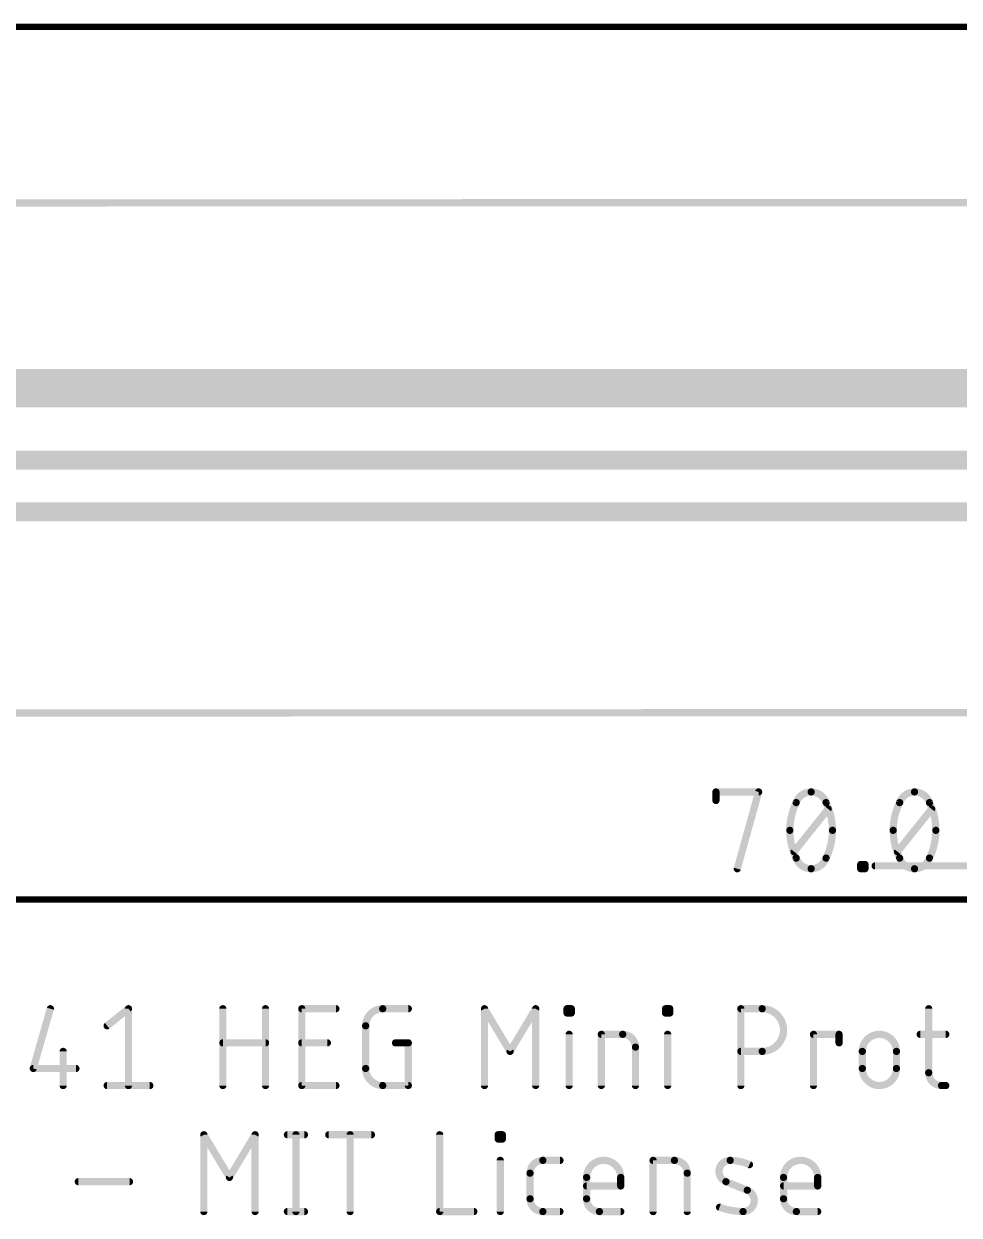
# Model space of a CAD drawing. Extents: x 6 to 264, y 30 to 75.
# Drawn here: x 204.44 to 224.23, y 43.99 to 69.2 of the extents above; entities that cross this region are included whole.
import ezdxf

# ---------------------------------------------------------------- set-up
doc = ezdxf.new("R2010")
doc.units = 0
for name, color, linetype in [('1', 12, 'CONTINUOUS'), ('20', 31, 'CONTINUOUS'), ('47', 253, 'CONTINUOUS'), ('48', 253, 'CONTINUOUS')]:
    doc.layers.add(name, color=color, linetype=linetype)

msp = doc.modelspace()

# ---------------------------------------------------------------- linework, layer by layer
at = {"layer": '1'}
for points, const_width in [([(247.2944, 61.4934), (201.9808, 61.4934)], 0.8128), ([(247.9562, 59.9694), (202.2094, 59.9694)], 0.4064), ([(198.1962, 58.8772), (247.1928, 58.8772)], 0.4064)]:
    msp.add_lwpolyline(points, dxfattribs=dict(at, const_width=const_width))
at = {"layer": '20', "const_width": 0.1524}
for points in [[(181.0766, 65.405), (249.6058, 65.4304)], [(246.38, 54.6354), (178.6382, 54.61)]]:
    msp.add_lwpolyline(points, dxfattribs=at)
at = {"layer": '47'}
for points, const_width in [([(263.3838, 69.1388), (12.4856, 69.1388)], 0.13), ([(219.0844, 52.7687), (219.0844, 52.9493)], 0.1524), ([(219.0844, 52.9493), (219.9875, 52.9493)], 0.1524), ([(219.9875, 52.9493), (219.536, 51.3237)], 0.1524), ([(220.7378, 51.6849), (221.4603, 52.5881)], 0.1524), ([(222.9262, 51.6849), (223.6487, 52.5881)], 0.1524), ([(222.1481, 51.3237), (222.1481, 51.414)], 0.1524), ([(222.1481, 51.414), (222.2384, 51.414)], 0.1524), ([(222.2384, 51.414), (222.2384, 51.3237)], 0.1524), ([(252.2982, 51.3842), (222.4532, 51.3842)], 0.1524), ([(222.2384, 51.3237), (222.1481, 51.3237)], 0.1524), ([(257.1354, 50.673), (187.263, 50.673)], 0.13)]:
    msp.add_lwpolyline(points, dxfattribs=dict(at, const_width=const_width))
for points, const_width in [([(219.1225, 52.9493, 1), (219.0463, 52.9493)], 0.0762), ([(219.0844, 52.9874, 1), (219.0844, 52.9112)], 0.0762), ([(220.0242, 52.9391, 1), (219.9508, 52.9595)], 0.0762), ([(219.9875, 52.9112, 1), (219.9875, 52.9874)], 0.0762), ([(221.0991, 52.9493, 0.3205), (220.783, 52.7235)], 0.1524), ([(221.4152, 52.7235, 0.3205), (221.0991, 52.9493)], 0.1524), ([(221.0991, 52.9874, 1), (221.0991, 52.9112)], 0.0762), ([(221.0991, 52.9112, 1), (221.0991, 52.9874)], 0.0762), ([(223.2874, 52.9493, 0.3205), (222.9714, 52.7235)], 0.1524), ([(223.6035, 52.7235, 0.3205), (223.2874, 52.9493)], 0.1524), ([(223.2874, 52.9874, 1), (223.2874, 52.9112)], 0.0762), ([(223.2874, 52.9112, 1), (223.2874, 52.9874)], 0.0762), ([(219.0463, 52.7687, 1), (219.1225, 52.7687)], 0.0762), ([(220.783, 52.7235, 0.1139), (220.6475, 52.1365)], 0.1524), ([(220.7469, 52.7359, 1), (220.819, 52.7112)], 0.0762), ([(220.8172, 52.7068, 1), (220.7487, 52.7402)], 0.0762), ([(221.4494, 52.7402, 1), (221.3809, 52.7068)], 0.0762), ([(221.5506, 52.1365, 0.1139), (221.4152, 52.7235)], 0.1524), ([(221.3791, 52.7112, 1), (221.4512, 52.7359)], 0.0762), ([(222.9714, 52.7235, 0.1139), (222.8359, 52.1365)], 0.1524), ([(222.9353, 52.7359, 1), (223.0074, 52.7112)], 0.0762), ([(223.0056, 52.7068, 1), (222.9371, 52.7402)], 0.0762), ([(223.739, 52.1365, 0.1139), (223.6035, 52.7235)], 0.1524), ([(223.6378, 52.7402, 1), (223.5693, 52.7068)], 0.0762), ([(223.5675, 52.7112, 1), (223.6396, 52.7359)], 0.0762), ([(221.4901, 52.5643, 1), (221.4306, 52.6119)], 0.0762), ([(223.6784, 52.5643, 1), (223.6189, 52.6119)], 0.0762), ([(220.6475, 52.1365, 0.1139), (220.783, 51.5495)], 0.1524), ([(220.6856, 52.1365, 1), (220.6094, 52.1365)], 0.0762), ([(221.4152, 51.5495, 0.1139), (221.5506, 52.1365)], 0.1524), ([(221.5887, 52.1365, 1), (221.5125, 52.1365)], 0.0762), ([(222.8359, 52.1365, 0.1139), (222.9714, 51.5495)], 0.1524), ([(222.874, 52.1365, 1), (222.7978, 52.1365)], 0.0762), ([(223.6035, 51.5495, 0.1139), (223.739, 52.1365)], 0.1524), ([(223.7771, 52.1365, 1), (223.7009, 52.1365)], 0.0762), ([(220.6094, 52.1365, 1), (220.6856, 52.1365)], 0.0762), ([(221.5125, 52.1365, 1), (221.5887, 52.1365)], 0.0762), ([(222.7978, 52.1365, 1), (222.874, 52.1365)], 0.0762), ([(223.7009, 52.1365, 1), (223.7771, 52.1365)], 0.0762), ([(220.7081, 51.7087, 1), (220.7676, 51.6611)], 0.0762), ([(222.8964, 51.7087, 1), (222.956, 51.6611)], 0.0762), ([(220.819, 51.5618, 1), (220.7469, 51.5371)], 0.0762), ([(220.783, 51.5495, 0.3205), (221.0991, 51.3237)], 0.1524), ([(220.7487, 51.5328, 1), (220.8172, 51.5662)], 0.0762), ([(221.0991, 51.3237, 0.3205), (221.4152, 51.5495)], 0.1524), ([(221.3809, 51.5662, 1), (221.4494, 51.5328)], 0.0762), ([(221.4512, 51.5371, 1), (221.3791, 51.5618)], 0.0762), ([(222.1862, 51.414, 1), (222.11, 51.414)], 0.0762), ([(222.1481, 51.4521, 1), (222.1481, 51.3759)], 0.0762), ([(222.2765, 51.414, 1), (222.2003, 51.414)], 0.0762), ([(222.2384, 51.3759, 1), (222.2384, 51.4521)], 0.0762), ([(222.4532, 51.4223, 1), (222.4532, 51.3461)], 0.0762), ([(223.0074, 51.5618, 1), (222.9353, 51.5371)], 0.0762), ([(222.9714, 51.5495, 0.3205), (223.2874, 51.3237)], 0.1524), ([(222.9371, 51.5328, 1), (223.0056, 51.5662)], 0.0762), ([(223.2874, 51.3237, 0.3205), (223.6035, 51.5495)], 0.1524), ([(223.5693, 51.5662, 1), (223.6378, 51.5328)], 0.0762), ([(223.6396, 51.5371, 1), (223.5675, 51.5618)], 0.0762), ([(219.4992, 51.3339, 1), (219.5727, 51.3135)], 0.0762), ([(221.0991, 51.3618, 1), (221.0991, 51.2856)], 0.0762), ([(221.0991, 51.2856, 1), (221.0991, 51.3618)], 0.0762), ([(222.1481, 51.3618, 1), (222.1481, 51.2856)], 0.0762), ([(222.11, 51.3237, 1), (222.1862, 51.3237)], 0.0762), ([(222.2003, 51.3237, 1), (222.2765, 51.3237)], 0.0762), ([(222.2384, 51.2856, 1), (222.2384, 51.3618)], 0.0762), ([(223.2874, 51.3618, 1), (223.2874, 51.2856)], 0.0762), ([(223.2874, 51.2856, 1), (223.2874, 51.3618)], 0.0762)]:
    msp.add_lwpolyline(points, format="xyb", dxfattribs=dict(at, const_width=const_width))
at = {"layer": '48', "const_width": 0.1524}
for points in [[(204.9979, 48.3616), (204.6367, 47.0972)], [(206.1998, 48.0004), (206.6513, 48.3616)], [(206.6513, 48.3616), (206.6513, 46.736)], [(208.6487, 46.736), (208.6487, 48.3616)], [(209.5518, 48.3616), (209.5518, 46.736)], [(210.319, 46.736), (210.319, 48.3616)], [(210.319, 48.3616), (211.0415, 48.3616)], [(212.032, 48.3616), (212.5738, 48.3616)], [(214.1856, 46.736), (214.1856, 48.3616)], [(214.1856, 48.3616), (214.7275, 47.4585)], [(214.7275, 47.4585), (215.2694, 48.3616)], [(215.2694, 48.3616), (215.2694, 46.736)], [(215.9328, 48.2713), (215.9328, 48.3616)], [(215.9328, 48.3616), (216.0231, 48.3616)], [(216.0231, 48.3616), (216.0231, 48.2713)], [(218.017, 48.2713), (218.017, 48.3616)], [(218.017, 48.3616), (218.1073, 48.3616)], [(218.1073, 48.3616), (218.1073, 48.2713)], [(219.6116, 46.736), (219.6116, 48.3616)], [(219.6116, 48.3616), (220.0632, 48.3616)], [(223.5874, 48.3616), (223.5874, 47.0069)], [(216.0231, 48.2713), (215.9328, 48.2713)], [(218.1073, 48.2713), (218.017, 48.2713)], [(211.6707, 47.0972), (211.6707, 48.0004)], [(208.6487, 47.6391), (209.5518, 47.6391)], [(210.319, 47.6391), (210.8609, 47.6391)], [(212.3029, 47.6391), (212.5738, 47.6391)], [(212.5738, 47.6391), (212.5738, 46.736)], [(215.978, 46.736), (215.978, 47.8197)], [(216.6588, 46.736), (216.6588, 47.8197)], [(216.6588, 47.8197), (217.1104, 47.8197)], [(218.0621, 46.736), (218.0621, 47.8197)], [(221.1483, 46.736), (221.1483, 47.8197)], [(221.1483, 47.8197), (221.6901, 47.8197)], [(221.6901, 47.8197), (221.6901, 47.6391)], [(223.4068, 47.8197), (223.9487, 47.8197)], [(205.2688, 47.4585), (205.2688, 46.736)], [(217.3813, 47.5488), (217.3813, 46.736)], [(220.0632, 47.4585), (219.6116, 47.4585)], [(222.1818, 47.0972), (222.1818, 47.4585)], [(222.9043, 47.4585), (222.9043, 47.0972)], [(204.6367, 47.0972), (205.5398, 47.0972)], [(206.1998, 46.736), (207.1029, 46.736)], [(211.0415, 46.736), (210.319, 46.736)], [(212.5738, 46.736), (212.032, 46.736)], [(223.8584, 46.736), (223.9487, 46.736)], [(208.2468, 44.069), (208.2468, 45.6946)], [(208.2468, 45.6946), (208.7887, 44.7915)], [(208.7887, 44.7915), (209.3305, 45.6946)], [(209.3305, 45.6946), (209.3305, 44.069)], [(210.0148, 45.6946), (210.3761, 45.6946)], [(210.1955, 45.6946), (210.1955, 44.069)], [(210.8902, 45.6946), (211.7933, 45.6946)], [(211.3418, 44.069), (211.3418, 45.6946)], [(213.2379, 45.6946), (213.2379, 44.069)], [(214.475, 45.6043), (214.475, 45.6946)], [(214.475, 45.6946), (214.5653, 45.6946)], [(214.5653, 45.6043), (214.475, 45.6043)], [(214.5653, 45.6946), (214.5653, 45.6043)], [(214.5201, 44.069), (214.5201, 45.1527)], [(215.4215, 45.1527), (215.7828, 45.1527)], [(217.754, 44.069), (217.754, 45.1527)], [(217.754, 45.1527), (218.2056, 45.1527)], [(215.1506, 44.3399), (215.1506, 44.8818)], [(218.4765, 44.8818), (218.4765, 44.069)], [(205.5895, 44.7012), (206.6732, 44.7012)], [(216.3472, 44.3399), (216.3472, 44.7915)], [(217.0697, 44.6109), (216.3472, 44.6109)], [(217.0697, 44.7915), (217.0697, 44.6109)], [(219.7479, 44.5206), (219.2963, 44.7012)], [(220.5156, 44.3399), (220.5156, 44.7915)], [(221.238, 44.6109), (220.5156, 44.6109)], [(221.238, 44.7915), (221.238, 44.6109)], [(210.0148, 44.069), (210.3761, 44.069)], [(213.2379, 44.069), (213.9604, 44.069)], [(215.7828, 44.069), (215.4215, 44.069)], [(217.0697, 44.069), (216.6182, 44.069)], [(221.238, 44.069), (220.7865, 44.069)]]:
    msp.add_lwpolyline(points, dxfattribs=at)
at = {"layer": '48'}
for points, const_width in [([(205.0345, 48.3511, 1), (204.9613, 48.3721)], 0.0762), ([(206.6894, 48.3616, 1), (206.6132, 48.3616)], 0.0762), ([(206.6751, 48.3318, 1), (206.6275, 48.3914)], 0.0762), ([(208.6868, 48.3616, 1), (208.6106, 48.3616)], 0.0762), ([(209.5899, 48.3616, 1), (209.5137, 48.3616)], 0.0762), ([(210.3571, 48.3616, 1), (210.2809, 48.3616)], 0.0762), ([(210.319, 48.3997, 1), (210.319, 48.3235)], 0.0762), ([(211.0415, 48.3235, 1), (211.0415, 48.3997)], 0.0762), ([(212.032, 48.3616, 0.4142), (211.6707, 48.0004)], 0.1524), ([(212.032, 48.3997, 1), (212.032, 48.3235)], 0.0762), ([(212.032, 48.3235, 1), (212.032, 48.3997)], 0.0762), ([(212.5738, 48.3235, 1), (212.5738, 48.3997)], 0.0762), ([(214.2237, 48.3616, 1), (214.1475, 48.3616)], 0.0762), ([(214.2183, 48.3812, 1), (214.1529, 48.342)], 0.0762), ([(215.3074, 48.3616, 1), (215.2313, 48.3616)], 0.0762), ([(215.302, 48.342, 1), (215.2367, 48.3812)], 0.0762), ([(215.9709, 48.3616, 1), (215.8947, 48.3616)], 0.0762), ([(215.9328, 48.3997, 1), (215.9328, 48.3235)], 0.0762), ([(216.0612, 48.3616, 1), (215.985, 48.3616)], 0.0762), ([(216.0231, 48.3235, 1), (216.0231, 48.3997)], 0.0762), ([(218.0551, 48.3616, 1), (217.9789, 48.3616)], 0.0762), ([(218.017, 48.3997, 1), (218.017, 48.3235)], 0.0762), ([(218.1454, 48.3616, 1), (218.0692, 48.3616)], 0.0762), ([(218.1073, 48.3235, 1), (218.1073, 48.3997)], 0.0762), ([(219.6497, 48.3616, 1), (219.5735, 48.3616)], 0.0762), ([(219.6116, 48.3997, 1), (219.6116, 48.3235)], 0.0762), ([(220.0632, 47.4585, 1), (220.0632, 48.3616)], 0.1524), ([(220.0632, 48.3997, 1), (220.0632, 48.3235)], 0.0762), ([(220.0632, 48.3235, 1), (220.0632, 48.3997)], 0.0762), ([(223.6255, 48.3616, 1), (223.5493, 48.3616)], 0.0762), ([(215.9328, 48.3094, 1), (215.9328, 48.2332)], 0.0762), ([(215.8947, 48.2713, 1), (215.9709, 48.2713)], 0.0762), ([(215.985, 48.2713, 1), (216.0612, 48.2713)], 0.0762), ([(216.0231, 48.2332, 1), (216.0231, 48.3094)], 0.0762), ([(218.017, 48.3094, 1), (218.017, 48.2332)], 0.0762), ([(217.9789, 48.2713, 1), (218.0551, 48.2713)], 0.0762), ([(218.0692, 48.2713, 1), (218.1454, 48.2713)], 0.0762), ([(218.1073, 48.2332, 1), (218.1073, 48.3094)], 0.0762), ([(206.176, 48.0301, 1), (206.2236, 47.9706)], 0.0762), ([(211.7088, 48.0004, 1), (211.6326, 48.0004)], 0.0762), ([(211.6326, 48.0004, 1), (211.7088, 48.0004)], 0.0762), ([(208.6487, 47.6772, 1), (208.6487, 47.601)], 0.0762), ([(209.5518, 47.601, 1), (209.5518, 47.6772)], 0.0762), ([(210.319, 47.6772, 1), (210.319, 47.601)], 0.0762), ([(210.8609, 47.601, 1), (210.8609, 47.6772)], 0.0762), ([(212.3029, 47.6772, 1), (212.3029, 47.601)], 0.0762), ([(212.6119, 47.6391, 1), (212.5357, 47.6391)], 0.0762), ([(212.5738, 47.601, 1), (212.5738, 47.6772)], 0.0762), ([(216.0161, 47.8197, 1), (215.9399, 47.8197)], 0.0762), ([(216.6969, 47.8197, 1), (216.6207, 47.8197)], 0.0762), ([(216.6588, 47.8578, 1), (216.6588, 47.7816)], 0.0762), ([(217.3813, 47.5488, 0.4142), (217.1104, 47.8197)], 0.1524), ([(217.1104, 47.8578, 1), (217.1104, 47.7816)], 0.0762), ([(217.1104, 47.7816, 1), (217.1104, 47.8578)], 0.0762), ([(218.1002, 47.8197, 1), (218.024, 47.8197)], 0.0762), ([(221.1864, 47.8197, 1), (221.1102, 47.8197)], 0.0762), ([(221.1483, 47.8578, 1), (221.1483, 47.7816)], 0.0762), ([(221.7282, 47.8197, 1), (221.652, 47.8197)], 0.0762), ([(221.652, 47.6391, 1), (221.7282, 47.6391)], 0.0762), ([(221.6901, 47.7816, 1), (221.6901, 47.8578)], 0.0762), ([(222.9043, 47.4585, 1), (222.1818, 47.4585)], 0.1524), ([(223.4068, 47.8578, 1), (223.4068, 47.7816)], 0.0762), ([(223.9487, 47.7816, 1), (223.9487, 47.8578)], 0.0762), ([(205.3069, 47.4585, 1), (205.2307, 47.4585)], 0.0762), ([(214.6948, 47.4781, 1), (214.7602, 47.4389)], 0.0762), ([(214.6948, 47.4389, 1), (214.7602, 47.4781)], 0.0762), ([(217.4194, 47.5488, 1), (217.3432, 47.5488)], 0.0762), ([(217.3432, 47.5488, 1), (217.4194, 47.5488)], 0.0762), ([(219.6116, 47.4966, 1), (219.6116, 47.4204)], 0.0762), ([(220.0632, 47.4966, 1), (220.0632, 47.4204)], 0.0762), ([(220.0632, 47.4204, 1), (220.0632, 47.4966)], 0.0762), ([(222.2199, 47.4585, 1), (222.1437, 47.4585)], 0.0762), ([(222.1437, 47.4585, 1), (222.2199, 47.4585)], 0.0762), ([(222.9424, 47.4585, 1), (222.8662, 47.4585)], 0.0762), ([(222.8662, 47.4585, 1), (222.9424, 47.4585)], 0.0762), ([(204.6, 47.1077, 1), (204.6733, 47.0868)], 0.0762), ([(204.6367, 47.1353, 1), (204.6367, 47.0591)], 0.0762), ([(205.5398, 47.0591, 1), (205.5398, 47.1353)], 0.0762), ([(211.6707, 47.0972, 0.4142), (212.032, 46.736)], 0.1524), ([(211.7088, 47.0972, 1), (211.6326, 47.0972)], 0.0762), ([(222.1818, 47.0972, 1), (222.9043, 47.0972)], 0.1524), ([(222.2199, 47.0972, 1), (222.1437, 47.0972)], 0.0762), ([(222.9424, 47.0972, 1), (222.8662, 47.0972)], 0.0762), ([(211.6326, 47.0972, 1), (211.7088, 47.0972)], 0.0762), ([(222.1437, 47.0972, 1), (222.2199, 47.0972)], 0.0762), ([(222.8662, 47.0972, 1), (222.9424, 47.0972)], 0.0762), ([(223.5874, 47.0069, 0.4142), (223.8584, 46.736)], 0.1524), ([(223.6255, 47.0069, 1), (223.5493, 47.0069)], 0.0762), ([(223.5493, 47.0069, 1), (223.6255, 47.0069)], 0.0762), ([(205.2307, 46.736, 1), (205.3069, 46.736)], 0.0762), ([(206.1998, 46.7741, 1), (206.1998, 46.6979)], 0.0762), ([(206.6132, 46.736, 1), (206.6894, 46.736)], 0.0762), ([(207.1029, 46.6979, 1), (207.1029, 46.7741)], 0.0762), ([(208.6106, 46.736, 1), (208.6868, 46.736)], 0.0762), ([(209.5137, 46.736, 1), (209.5899, 46.736)], 0.0762), ([(210.319, 46.7741, 1), (210.319, 46.6979)], 0.0762), ([(210.2809, 46.736, 1), (210.3571, 46.736)], 0.0762), ([(211.0415, 46.6979, 1), (211.0415, 46.7741)], 0.0762), ([(212.032, 46.7741, 1), (212.032, 46.6979)], 0.0762), ([(212.032, 46.6979, 1), (212.032, 46.7741)], 0.0762), ([(212.5357, 46.736, 1), (212.6119, 46.736)], 0.0762), ([(212.5738, 46.6979, 1), (212.5738, 46.7741)], 0.0762), ([(214.1475, 46.736, 1), (214.2237, 46.736)], 0.0762), ([(215.2313, 46.736, 1), (215.3074, 46.736)], 0.0762), ([(215.9399, 46.736, 1), (216.0161, 46.736)], 0.0762), ([(216.6207, 46.736, 1), (216.6969, 46.736)], 0.0762), ([(217.3432, 46.736, 1), (217.4194, 46.736)], 0.0762), ([(218.024, 46.736, 1), (218.1002, 46.736)], 0.0762), ([(219.5735, 46.736, 1), (219.6497, 46.736)], 0.0762), ([(221.1102, 46.736, 1), (221.1864, 46.736)], 0.0762), ([(223.8584, 46.7741, 1), (223.8584, 46.6979)], 0.0762), ([(223.8584, 46.6979, 1), (223.8584, 46.7741)], 0.0762), ([(223.9487, 46.6979, 1), (223.9487, 46.7741)], 0.0762), ([(208.2849, 45.6946, 1), (208.2087, 45.6946)], 0.0762), ([(208.2795, 45.7142, 1), (208.2141, 45.675)], 0.0762), ([(209.3686, 45.6946, 1), (209.2924, 45.6946)], 0.0762), ([(209.3632, 45.675, 1), (209.2979, 45.7142)], 0.0762), ([(210.0148, 45.7327, 1), (210.0148, 45.6565)], 0.0762), ([(210.2336, 45.6946, 1), (210.1574, 45.6946)], 0.0762), ([(210.3761, 45.6565, 1), (210.3761, 45.7327)], 0.0762), ([(210.8902, 45.7327, 1), (210.8902, 45.6565)], 0.0762), ([(211.3799, 45.6946, 1), (211.3037, 45.6946)], 0.0762), ([(211.7933, 45.6565, 1), (211.7933, 45.7327)], 0.0762), ([(213.276, 45.6946, 1), (213.1998, 45.6946)], 0.0762), ([(214.475, 45.7327, 1), (214.475, 45.6565)], 0.0762), ([(214.513, 45.6946, 1), (214.4369, 45.6946)], 0.0762), ([(214.475, 45.6424, 1), (214.475, 45.5662)], 0.0762), ([(214.4369, 45.6043, 1), (214.513, 45.6043)], 0.0762), ([(214.6034, 45.6946, 1), (214.5272, 45.6946)], 0.0762), ([(214.5272, 45.6043, 1), (214.6034, 45.6043)], 0.0762), ([(214.5653, 45.6565, 1), (214.5653, 45.7327)], 0.0762), ([(214.5653, 45.5662, 1), (214.5653, 45.6424)], 0.0762), ([(214.5582, 45.1527, 1), (214.482, 45.1527)], 0.0762), ([(215.4215, 45.1527, 0.4142), (215.1506, 44.8818)], 0.1524), ([(215.4215, 45.1908, 1), (215.4215, 45.1146)], 0.0762), ([(215.4215, 45.1146, 1), (215.4215, 45.1908)], 0.0762), ([(215.7828, 45.1146, 1), (215.7828, 45.1908)], 0.0762), ([(217.0697, 44.7915, 1), (216.3472, 44.7915)], 0.1524), ([(217.7921, 45.1527, 1), (217.7159, 45.1527)], 0.0762), ([(217.754, 45.1908, 1), (217.754, 45.1146)], 0.0762), ([(218.4765, 44.8818, 0.4142), (218.2056, 45.1527)], 0.1524), ([(218.2056, 45.1908, 1), (218.2056, 45.1146)], 0.0762), ([(218.2056, 45.1146, 1), (218.2056, 45.1908)], 0.0762), ([(219.3866, 45.1527, 0.8318), (219.2963, 44.7012)], 0.1524), ([(219.793, 45.0624, 0.1025), (219.3866, 45.1527)], 0.1524), ([(219.3872, 45.1908, 1), (219.3861, 45.1146)], 0.0762), ([(219.3861, 45.1146, 1), (219.3872, 45.1908)], 0.0762), ([(219.7774, 45.0277, 1), (219.8087, 45.0972)], 0.0762), ([(221.238, 44.7915, 1), (220.5156, 44.7915)], 0.1524), ([(215.1887, 44.8818, 1), (215.1125, 44.8818)], 0.0762), ([(215.1125, 44.8818, 1), (215.1887, 44.8818)], 0.0762), ([(218.5146, 44.8818, 1), (218.4384, 44.8818)], 0.0762), ([(218.4384, 44.8818, 1), (218.5146, 44.8818)], 0.0762), ([(205.5895, 44.7393, 1), (205.5895, 44.6631)], 0.0762), ([(206.6732, 44.6631, 1), (206.6732, 44.7393)], 0.0762), ([(208.756, 44.8111, 1), (208.8213, 44.7719)], 0.0762), ([(208.756, 44.7719, 1), (208.8213, 44.8111)], 0.0762), ([(216.3853, 44.7915, 1), (216.3091, 44.7915)], 0.0762), ([(216.3091, 44.7915, 1), (216.3853, 44.7915)], 0.0762), ([(216.3472, 44.649, 1), (216.3472, 44.5728)], 0.0762), ([(217.1078, 44.7915, 1), (217.0316, 44.7915)], 0.0762), ([(217.0316, 44.7915, 1), (217.1078, 44.7915)], 0.0762), ([(217.0316, 44.6109, 1), (217.1078, 44.6109)], 0.0762), ([(217.0697, 44.5728, 1), (217.0697, 44.649)], 0.0762), ([(219.3105, 44.7365, 1), (219.2822, 44.6658)], 0.0762), ([(219.2822, 44.6658, 1), (219.3105, 44.7366)], 0.0762), ([(220.5537, 44.7915, 1), (220.4775, 44.7915)], 0.0762), ([(220.4775, 44.7915, 1), (220.5537, 44.7915)], 0.0762), ([(220.5156, 44.649, 1), (220.5156, 44.5728)], 0.0762), ([(221.2761, 44.7915, 1), (221.1999, 44.7915)], 0.0762), ([(221.1999, 44.7915, 1), (221.2761, 44.7915)], 0.0762), ([(221.1999, 44.6109, 1), (221.2761, 44.6109)], 0.0762), ([(221.238, 44.5728, 1), (221.238, 44.649)], 0.0762), ([(215.1506, 44.3399, 0.4142), (215.4215, 44.069)], 0.1524), ([(215.1887, 44.3399, 1), (215.1125, 44.3399)], 0.0762), ([(215.1125, 44.3399, 1), (215.1887, 44.3399)], 0.0762), ([(216.3472, 44.3399, 0.4142), (216.6182, 44.069)], 0.1524), ([(216.3853, 44.3399, 1), (216.3091, 44.3399)], 0.0762), ([(216.3091, 44.3399, 1), (216.3853, 44.3399)], 0.0762), ([(219.6576, 44.069, 0.8318), (219.7479, 44.5206)], 0.1524), ([(219.762, 44.5559, 1), (219.7337, 44.4852)], 0.0762), ([(219.7337, 44.4852, 1), (219.762, 44.5559)], 0.0762), ([(220.5156, 44.3399, 0.4142), (220.7865, 44.069)], 0.1524), ([(220.5537, 44.3399, 1), (220.4775, 44.3399)], 0.0762), ([(220.4775, 44.3399, 1), (220.5537, 44.3399)], 0.0762), ([(210.0148, 44.1071, 1), (210.0148, 44.0309)], 0.0762), ([(210.3761, 44.0309, 1), (210.3761, 44.1071)], 0.0762), ([(213.2379, 44.1071, 1), (213.2379, 44.0309)], 0.0762), ([(213.9604, 44.0309, 1), (213.9604, 44.1071)], 0.0762), ([(215.4215, 44.1071, 1), (215.4215, 44.0309)], 0.0762), ([(215.4215, 44.0309, 1), (215.4215, 44.1071)], 0.0762), ([(215.7828, 44.0309, 1), (215.7828, 44.1071)], 0.0762), ([(216.6182, 44.1071, 1), (216.6182, 44.0309)], 0.0762), ([(216.6182, 44.0309, 1), (216.6182, 44.1071)], 0.0762), ([(217.0697, 44.0309, 1), (217.0697, 44.1071)], 0.0762), ([(219.1738, 44.1952, 1), (219.1479, 44.1235)], 0.0762), ([(219.1609, 44.1593, 0.083), (219.6576, 44.069)], 0.1524), ([(219.6581, 44.1071, 1), (219.657, 44.0309)], 0.0762), ([(219.657, 44.0309, 1), (219.6581, 44.1071)], 0.0762), ([(220.7865, 44.1071, 1), (220.7865, 44.0309)], 0.0762), ([(220.7865, 44.0309, 1), (220.7865, 44.1071)], 0.0762), ([(221.238, 44.0309, 1), (221.238, 44.1071)], 0.0762), ([(208.2087, 44.069, 1), (208.2849, 44.069)], 0.0762), ([(209.2924, 44.069, 1), (209.3686, 44.069)], 0.0762), ([(210.1574, 44.069, 1), (210.2336, 44.069)], 0.0762), ([(211.3037, 44.069, 1), (211.3799, 44.069)], 0.0762), ([(213.1998, 44.069, 1), (213.276, 44.069)], 0.0762), ([(214.482, 44.069, 1), (214.5582, 44.069)], 0.0762), ([(217.7159, 44.069, 1), (217.7921, 44.069)], 0.0762), ([(218.4384, 44.069, 1), (218.5146, 44.069)], 0.0762)]:
    msp.add_lwpolyline(points, format="xyb", dxfattribs=dict(at, const_width=const_width))

doc.saveas('drawing.dxf')
